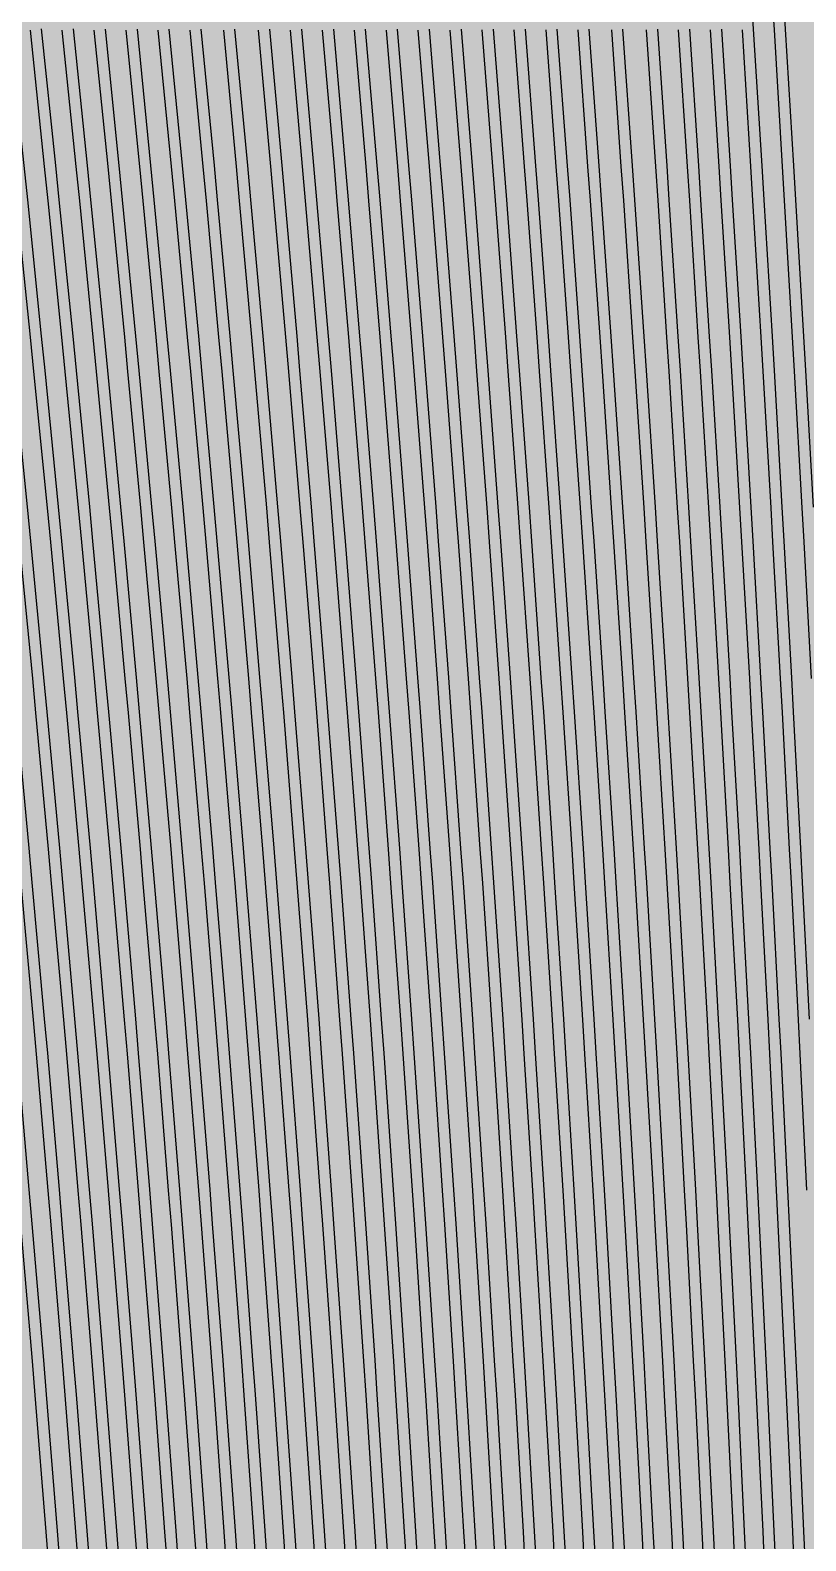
# Model space of a CAD drawing. Header units: metres. Extents: x -7240 to 10960, y -29667 to 1823.
# Drawn here: x 1536.8 to 1678.7, y -16987.4 to -16710.8 of the extents above; entities that cross this region are included whole.
import ezdxf

# ---------------------------------------------------------------- set-up
doc = ezdxf.new("R2010")
doc.units = ezdxf.units.M
doc.layers.add('Metal1', color=4, linetype='CONTINUOUS')
doc.layers.add('Polyimide', color=7, linetype='CONTINUOUS')

msp = doc.modelspace()

# ---------------------------------------------------------------- hatches: boundary and pattern name
at = {"layer": 'Polyimide'}
msp.add_hatch(color=7, dxfattribs=at).paths.add_polyline_path([(4088.45, -11806.89), (4098.72, -11851.21), (4115.58, -11893.47), (4138.63, -11932.7), (4167.35, -11967.99), (4201.08, -11998.53), (4239.03, -12023.62), (4280.35, -12042.68), (4349.18, -12073.73), (4413.2, -12113.76), (4471.26, -12162.04), (4522.3, -12217.69), (4565.39, -12279.7), (4599.74, -12346.94), (4624.73, -12418.19), (4639.91, -12492.16), (4645, -12567.5), (4639.91, -12642.84), (4624.73, -12716.8), (4599.74, -12788.06), (4565.39, -12855.3), (4522.3, -12917.31), (4471.26, -12972.96), (4413.2, -13021.24), (4349.18, -13061.27), (4280.35, -13092.32), (4239.03, -13111.38), (4201.08, -13136.47), (4167.35, -13167.01), (4138.63, -13202.3), (4115.58, -13241.52), (4098.72, -13283.78), (4088.45, -13328.11), (4085, -13373.48), (4085, -13567.5), (4099.45, -13861.55), (4142.64, -14152.77), (4214.18, -14438.35), (4313.36, -14715.55), (4439.24, -14981.69), (4590.59, -15234.21), (4765.97, -15470.68), (4963.68, -15688.82), (5181.82, -15886.53), (5418.29, -16061.91), (5670.81, -16213.26), (5936.95, -16339.14), (6214.15, -16438.32), (6499.73, -16509.85), (6790.95, -16553.05), (7085, -16567.5), (9960.38, -16567.5), (10038.79, -16571.35), (10116.45, -16582.87), (10192.6, -16601.95), (10266.52, -16628.4), (10337.49, -16661.96), (10404.83, -16702.32), (10467.89, -16749.09), (10526.06, -16801.81), (10578.78, -16859.98), (10625.55, -16923.04), (10665.91, -16990.38), (10699.48, -17061.35), (10725.93, -17135.27), (10745, -17211.43), (10756.52, -17289.08), (10760.38, -17367.5), (10760.38, -21957.3), (10721.61, -22012.91), (10685.97, -22070.59), (10653.58, -22130.14), (10624.53, -22191.39), (10598.92, -22254.16), (10576.82, -22318.25), (10558.3, -22383.46), (10543.41, -22449.6), (10532.21, -22516.46), (10524.72, -22583.84), (10520.97, -22651.53), (10520.97, -22719.32), (10524.72, -22787.01), (10532.21, -22854.38), (10543.41, -22921.24), (10558.3, -22987.38), (10576.82, -23052.6), (10598.92, -23116.68), (10624.53, -23179.45), (10653.58, -23240.71), (10685.97, -23300.26), (10721.61, -23357.93), (10760.38, -23413.54), (10760.38, -28667.5), (10756.52, -28745.91), (10745, -28823.57), (10725.93, -28899.73), (10699.48, -28973.65), (10665.91, -29044.62), (10625.55, -29111.96), (10578.78, -29175.01), (10526.06, -29233.19), (10467.89, -29285.91), (10404.83, -29332.68), (10337.49, -29373.04), (10266.52, -29406.6), (10192.6, -29433.05), (10116.45, -29452.13), (10038.79, -29463.65), (9960.38, -29467.5), (-6239.63, -29467.5), (-6318.04, -29463.65), (-6395.7, -29452.13), (-6471.85, -29433.05), (-6545.77, -29406.6), (-6616.74, -29373.04), (-6684.08, -29332.68), (-6747.14, -29285.91), (-6805.31, -29233.19), (-6858.03, -29175.01), (-6904.8, -29111.96), (-6945.16, -29044.62), (-6978.73, -28973.65), (-7005.18, -28899.73), (-7024.25, -28823.57), (-7035.77, -28745.91), (-7039.63, -28667.5), (-7039.63, -23426.32), (-6999.36, -23370.07), (-6962.33, -23311.63), (-6928.66, -23251.2), (-6898.45, -23188.96), (-6871.81, -23125.12), (-6848.81, -23059.88), (-6829.53, -22993.44), (-6814.04, -22926.02), (-6802.37, -22857.83), (-6794.57, -22789.09), (-6790.67, -22720.02), (-6790.67, -22650.84), (-6794.57, -22581.77), (-6802.37, -22513.03), (-6814.04, -22444.84), (-6829.53, -22377.42), (-6848.81, -22310.98), (-6871.81, -22245.74), (-6898.45, -22181.89), (-6928.66, -22119.66), (-6962.33, -22059.22), (-6999.36, -22000.79), (-7039.63, -21944.54), (-7039.63, -17367.5), (-7035.77, -17289.08), (-7024.25, -17211.43), (-7005.18, -17135.27), (-6978.73, -17061.35), (-6945.16, -16990.38), (-6904.8, -16923.04), (-6858.03, -16859.98), (-6805.31, -16801.81), (-6747.14, -16749.09), (-6684.08, -16702.32), (-6616.74, -16661.96), (-6545.77, -16628.4), (-6471.85, -16601.95), (-6395.7, -16582.87), (-6318.04, -16571.35), (-6239.63, -16567.5), (-3334, -16567.5), (-3039.95, -16553.05), (-2748.73, -16509.85), (-2463.15, -16438.32), (-2185.95, -16339.14), (-1919.81, -16213.26), (-1667.29, -16061.91), (-1430.82, -15886.53), (-1212.68, -15688.82), (-1014.97, -15470.68), (-839.59, -15234.21), (-688.24, -14981.69), (-562.36, -14715.55), (-463.18, -14438.35), (-391.64, -14152.77), (-348.45, -13861.55), (-334, -13567.5), (-334, -13373.48), (-337.45, -13328.11), (-347.72, -13283.78), (-364.58, -13241.52), (-387.63, -13202.3), (-416.35, -13167.01), (-450.08, -13136.47), (-488.03, -13111.38), (-529.35, -13092.32), (-529.35, -13092.32), (-598.18, -13061.27), (-662.2, -13021.24), (-720.26, -12972.96), (-771.3, -12917.31), (-814.39, -12855.3), (-848.74, -12788.06), (-873.73, -12716.8), (-888.91, -12642.84), (-894, -12567.5), (-888.91, -12492.16), (-873.73, -12418.19), (-848.74, -12346.94), (-814.39, -12279.7), (-771.3, -12217.69), (-720.26, -12162.04), (-662.2, -12113.76), (-598.18, -12073.73), (-529.35, -12042.68), (-488.03, -12023.62), (-450.08, -11998.53), (-416.35, -11967.99), (-387.63, -11932.7), (-364.58, -11893.47), (-347.72, -11851.21), (-337.45, -11806.89), (-334, -11761.52), (-334, -11074.31), (-337.45, -11028.94), (-347.72, -10984.62), (-364.58, -10942.36), (-387.63, -10903.13), (-416.35, -10867.84), (-450.08, -10837.3), (-488.03, -10812.21), (-529.35, -10793.16), (-529.35, -10793.16), (-598.18, -10762.1), (-662.2, -10722.07), (-720.26, -10673.8), (-771.3, -10618.15), (-814.39, -10556.13), (-848.74, -10488.89), (-873.73, -10417.64), (-888.91, -10343.67), (-894, -10268.33), (-888.91, -10192.99), (-873.73, -10119.03), (-848.74, -10047.77), (-814.39, -9980.53), (-771.3, -9918.52), (-720.26, -9862.87), (-662.2, -9814.59), (-598.18, -9774.56), (-529.35, -9743.51), (-488.03, -9724.45), (-450.08, -9699.36), (-416.35, -9668.82), (-387.63, -9633.53), (-364.58, -9594.31), (-347.72, -9552.05), (-337.45, -9507.72), (-334, -9462.35), (-334, -8775.14), (-337.45, -8729.78), (-347.72, -8685.45), (-364.58, -8643.19), (-387.63, -8603.96), (-416.35, -8568.68), (-450.08, -8538.14), (-488.03, -8513.05), (-529.35, -8493.99), (-529.35, -8493.99), (-598.18, -8462.94), (-662.2, -8422.91), (-720.26, -8374.63), (-771.3, -8318.98), (-814.39, -8256.97), (-848.74, -8189.73), (-873.73, -8118.47), (-888.91, -8044.5), (-894, -7969.17), (-888.91, -7893.83), (-873.73, -7819.86), (-848.74, -7748.61), (-814.39, -7681.36), (-771.3, -7619.35), (-720.26, -7563.7), (-662.2, -7515.42), (-598.18, -7475.4), (-529.35, -7444.34), (-529.35, -7444.34), (-488.03, -7425.28), (-450.08, -7400.2), (-416.35, -7369.66), (-387.63, -7334.37), (-364.58, -7295.14), (-347.72, -7252.88), (-337.45, -7208.56), (-334, -7163.19), (-334, -6475.98), (-337.45, -6430.61), (-347.72, -6386.29), (-364.58, -6344.02), (-387.63, -6304.8), (-416.35, -6269.51), (-450.08, -6238.97), (-488.03, -6213.88), (-529.35, -6194.82), (-529.35, -6194.82), (-598.18, -6163.77), (-662.2, -6123.74), (-720.26, -6075.46), (-771.3, -6019.81), (-814.39, -5957.8), (-848.74, -5890.56), (-873.73, -5819.31), (-888.91, -5745.34), (-894, -5670), (-888.91, -5594.66), (-873.73, -5520.69), (-848.74, -5449.44), (-814.39, -5382.2), (-771.3, -5320.19), (-720.26, -5264.54), (-662.2, -5216.26), (-598.18, -5176.23), (-529.35, -5145.18), (-529.35, -5145.18), (-488.03, -5126.12), (-450.08, -5101.03), (-416.35, -5070.49), (-387.63, -5035.2), (-364.58, -4995.98), (-347.72, -4953.71), (-337.45, -4909.39), (-334, -4864.02), (-334, 380), (-334, 1522.5), (-289, 1522.5), (-288.78, 1515.63), (-288.1, 1508.79), (-286.98, 1502.02), (-285.42, 1495.32), (-283.43, 1488.75), (-281.01, 1482.32), (-278.17, 1476.06), (-274.93, 1470), (-271.3, 1464.17), (-267.3, 1458.58), (-262.94, 1453.27), (-258.25, 1448.25), (-253.23, 1443.56), (-247.92, 1439.2), (-242.33, 1435.2), (-236.5, 1431.57), (-230.44, 1428.33), (-224.18, 1425.49), (-217.75, 1423.07), (-211.18, 1421.08), (-204.48, 1419.52), (-197.71, 1418.4), (-190.87, 1417.72), (-184, 1417.5), (-177.13, 1417.72), (-170.29, 1418.4), (-163.52, 1419.52), (-156.82, 1421.08), (-150.25, 1423.07), (-143.82, 1425.49), (-137.56, 1428.33), (-131.5, 1431.57), (-125.67, 1435.2), (-120.08, 1439.2), (-114.77, 1443.56), (-109.75, 1448.25), (-105.06, 1453.27), (-100.7, 1458.58), (-96.7, 1464.17), (-93.07, 1470), (-89.83, 1476.06), (-86.99, 1482.32), (-84.57, 1488.75), (-82.58, 1495.32), (-81.02, 1502.02), (-79.9, 1508.79), (-79.22, 1515.63), (-79, 1522.5), (1786, 1522.5), (3835, 1522.5), (3835.21, 1529.04), (3835.86, 1535.55), (3836.92, 1542.01), (3838.41, 1548.38), (3840.31, 1554.64), (3842.61, 1560.77), (3845.31, 1566.73), (3848.4, 1572.5), (3851.85, 1578.06), (3855.66, 1583.38), (3859.82, 1588.43), (3864.29, 1593.21), (3869.07, 1597.68), (3874.12, 1601.84), (3879.44, 1605.65), (3885, 1609.1), (3890.77, 1612.19), (3896.73, 1614.89), (3902.86, 1617.19), (3909.12, 1619.09), (3915.49, 1620.58), (3921.95, 1621.64), (3928.46, 1622.29), (3935, 1622.5), (3941.54, 1622.29), (3948.05, 1621.64), (3954.51, 1620.58), (3960.88, 1619.09), (3967.14, 1617.19), (3973.27, 1614.89), (3979.23, 1612.19), (3985, 1609.1), (3990.56, 1605.65), (3995.88, 1601.84), (4000.93, 1597.68), (4005.71, 1593.21), (4010.18, 1588.43), (4014.34, 1583.38), (4018.15, 1578.06), (4021.6, 1572.5), (4024.69, 1566.73), (4027.39, 1560.77), (4029.69, 1554.64), (4031.59, 1548.38), (4033.08, 1542.01), (4034.14, 1535.55), (4034.79, 1529.04), (4035, 1522.5), (4085, 1522.5), (4085, 380), (4085, 330), (4085, -4864.02), (4088.45, -4909.39), (4098.72, -4953.71), (4115.58, -4995.98), (4138.63, -5035.2), (4167.35, -5070.49), (4201.08, -5101.03), (4239.03, -5126.12), (4280.35, -5145.18), (4280.35, -5145.18), (4349.18, -5176.23), (4413.2, -5216.26), (4471.26, -5264.54), (4522.3, -5320.19), (4565.39, -5382.2), (4599.74, -5449.44), (4624.73, -5520.69), (4639.91, -5594.66), (4645, -5670), (4639.91, -5745.34), (4624.73, -5819.31), (4599.74, -5890.56), (4565.39, -5957.8), (4522.3, -6019.81), (4471.26, -6075.46), (4413.2, -6123.74), (4349.18, -6163.77), (4280.35, -6194.82), (4239.03, -6213.88), (4201.08, -6238.97), (4167.35, -6269.51), (4138.63, -6304.8), (4115.58, -6344.02), (4098.72, -6386.29), (4088.45, -6430.61), (4085, -6475.98), (4085, -11761.52), (4088.45, -11806.89)])

# ---------------------------------------------------------------- linework, layer by layer
at = {"layer": 'Metal1'}
for points in [[(1655.92, -16523.2), (1657.84, -16548.19), (1658.31, -16554.45), (1660.17, -16579.44), (1660.62, -16585.69), (1662.41, -16610.68), (1662.85, -16616.93), (1664.59, -16641.92), (1665.01, -16648.17), (1666.68, -16673.17), (1667.09, -16679.42), (1668.71, -16704.41), (1669.1, -16710.66), (1670.66, -16735.65), (1671.04, -16741.9), (1672.54, -16766.9), (1672.9, -16773.15), (1674.34, -16798.14), (1674.7, -16804.39), (1676.08, -16829.38), (1676.42, -16835.63), (1677.75, -16860.63), (1678.07, -16866.88), (1679.35, -16891.87)], [(1679.73, -16829.49), (1678.39, -16804.5), (1678.04, -16798.25), (1676.64, -16773.26), (1676.29, -16767.01), (1674.83, -16742.02), (1674.46, -16735.77), (1672.95, -16710.78), (1672.57, -16704.54), (1671, -16679.55), (1670.6, -16673.3), (1668.98, -16648.31), (1668.56, -16642.06), (1666.88, -16617.07), (1666.45, -16610.82), (1664.71, -16585.83), (1664.27, -16579.58), (1662.47, -16554.59), (1662.01, -16548.34), (1660.15, -16523.35)], [(1662.14, -16523.2), (1664.01, -16548.2), (1664.46, -16554.45), (1666.27, -16579.44), (1666.71, -16585.69), (1668.45, -16610.68), (1668.88, -16616.93), (1670.56, -16641.93), (1670.97, -16648.18), (1672.6, -16673.17), (1673, -16679.42), (1674.56, -16704.41), (1674.95, -16710.66), (1676.46, -16735.66), (1676.83, -16741.91), (1678.28, -16766.9), (1678.64, -16773.15), (1680.04, -16798.14)], [(1540.2, -16991.97), (1539.71, -16985.72), (1537.71, -16960.73), (1537.2, -16954.48), (1535.1, -16929.5), (1534.57, -16923.25), (1532.38, -16898.26), (1531.82, -16892.01), (1529.53, -16867.02), (1528.94, -16860.77), (1526.56, -16835.79), (1525.95, -16829.54), (1523.46, -16804.55), (1522.83, -16798.3), (1520.24, -16773.31), (1519.58, -16767.06), (1516.9, -16742.08), (1516.21, -16735.82), (1513.42, -16710.84)], [(1515.41, -16710.62), (1518.2, -16735.6), (1518.89, -16741.86), (1521.57, -16766.85), (1522.23, -16773.11), (1524.82, -16798.09), (1525.45, -16804.35), (1527.94, -16829.34), (1528.55, -16835.59), (1530.94, -16860.58), (1531.52, -16866.84), (1533.81, -16891.83), (1534.37, -16898.08), (1536.56, -16923.07), (1537.1, -16929.33), (1539.19, -16954.32), (1539.7, -16960.57), (1541.7, -16985.56), (1542.19, -16991.82)], [(1545.62, -16991.97), (1545.14, -16985.72), (1543.17, -16960.73), (1542.67, -16954.48), (1540.61, -16929.5), (1540.08, -16923.25), (1537.92, -16898.26), (1537.37, -16892.01), (1535.12, -16867.02), (1534.54, -16860.77), (1532.2, -16835.78), (1531.6, -16829.53), (1529.15, -16804.55), (1528.53, -16798.3), (1525.98, -16773.31), (1525.33, -16767.06), (1522.69, -16742.07), (1522.01, -16735.82), (1519.27, -16710.84)], [(1521.26, -16710.62), (1524, -16735.61), (1524.68, -16741.86), (1527.32, -16766.85), (1527.97, -16773.11), (1530.52, -16798.1), (1531.14, -16804.35), (1533.59, -16829.34), (1534.19, -16835.6), (1536.54, -16860.59), (1537.11, -16866.84), (1539.36, -16891.83), (1539.92, -16898.08), (1542.07, -16923.08), (1542.6, -16929.33), (1544.66, -16954.32), (1545.17, -16960.57), (1547.13, -16985.56), (1547.61, -16991.82)], [(1551.04, -16991.97), (1550.57, -16985.72), (1548.63, -16960.73), (1548.14, -16954.48), (1546.11, -16929.49), (1545.59, -16923.24), (1543.47, -16898.26), (1542.93, -16892.01), (1540.71, -16867.02), (1540.14, -16860.77), (1537.83, -16835.78), (1537.24, -16829.53), (1534.84, -16804.55), (1534.22, -16798.3), (1531.72, -16773.31), (1531.08, -16767.06), (1528.48, -16742.07), (1527.82, -16735.82), (1525.11, -16710.84)], [(1527.1, -16710.62), (1529.8, -16735.61), (1530.47, -16741.86), (1533.07, -16766.85), (1533.71, -16773.11), (1536.21, -16798.1), (1536.83, -16804.35), (1539.24, -16829.34), (1539.83, -16835.6), (1542.14, -16860.59), (1542.7, -16866.84), (1544.92, -16891.83), (1545.46, -16898.09), (1547.58, -16923.08), (1548.1, -16929.33), (1550.13, -16954.32), (1550.63, -16960.57), (1552.56, -16985.57), (1553.04, -16991.82)], [(1556.46, -16991.97), (1556, -16985.72), (1554.09, -16960.73), (1553.61, -16954.48), (1551.61, -16929.49), (1551.1, -16923.24), (1549.01, -16898.26), (1548.48, -16892.01), (1546.3, -16867.02), (1545.75, -16860.77), (1543.47, -16835.78), (1542.89, -16829.53), (1540.53, -16804.54), (1539.92, -16798.29), (1537.46, -16773.31), (1536.83, -16767.06), (1534.27, -16742.07), (1533.62, -16735.82), (1530.96, -16710.83)], [(1532.95, -16710.62), (1535.61, -16735.61), (1536.26, -16741.87), (1538.82, -16766.85), (1539.45, -16773.11), (1541.91, -16798.1), (1542.52, -16804.35), (1544.88, -16829.34), (1545.46, -16835.6), (1547.74, -16860.59), (1548.29, -16866.84), (1550.47, -16891.83), (1551.01, -16898.09), (1553.09, -16923.08), (1553.61, -16929.33), (1555.6, -16954.32), (1556.09, -16960.58), (1557.99, -16985.57), (1558.46, -16991.82)], [(1561.89, -16991.97), (1561.43, -16985.72), (1559.56, -16960.73), (1559.08, -16954.48), (1557.11, -16929.49), (1556.61, -16923.24), (1554.56, -16898.25), (1554.04, -16892), (1551.89, -16867.02), (1551.35, -16860.77), (1549.11, -16835.78), (1548.54, -16829.53), (1546.21, -16804.54), (1545.62, -16798.29), (1543.2, -16773.31), (1542.58, -16767.05), (1540.06, -16742.07), (1539.42, -16735.82), (1536.81, -16710.83)], [(1538.79, -16710.62), (1541.41, -16735.61), (1542.05, -16741.87), (1544.57, -16766.86), (1545.19, -16773.11), (1547.61, -16798.1), (1548.2, -16804.36), (1550.53, -16829.35), (1551.1, -16835.6), (1553.34, -16860.59), (1553.89, -16866.84), (1556.03, -16891.83), (1556.55, -16898.09), (1558.61, -16923.08), (1559.11, -16929.33), (1561.07, -16954.32), (1561.55, -16960.58), (1563.42, -16985.57), (1563.88, -16991.82)], [(1567.31, -16991.96), (1566.86, -16985.71), (1565.02, -16960.73), (1564.55, -16954.48), (1562.62, -16929.49), (1562.12, -16923.24), (1560.11, -16898.25), (1559.59, -16892), (1557.48, -16867.02), (1556.95, -16860.77), (1554.75, -16835.78), (1554.19, -16829.53), (1551.9, -16804.54), (1551.32, -16798.29), (1548.93, -16773.3), (1548.33, -16767.05), (1545.85, -16742.07), (1545.22, -16735.82), (1542.65, -16710.83)], [(1544.64, -16710.62), (1547.21, -16735.61), (1547.84, -16741.87), (1550.32, -16766.86), (1550.92, -16773.11), (1553.31, -16798.1), (1553.89, -16804.36), (1556.18, -16829.35), (1556.74, -16835.6), (1558.94, -16860.59), (1559.48, -16866.85), (1561.58, -16891.84), (1562.1, -16898.09), (1564.12, -16923.08), (1564.61, -16929.33), (1566.54, -16954.33), (1567.01, -16960.58), (1568.85, -16985.57), (1569.3, -16991.82)], [(1572.73, -16991.96), (1572.29, -16985.71), (1570.48, -16960.73), (1570.02, -16954.48), (1568.12, -16929.49), (1567.63, -16923.24), (1565.65, -16898.25), (1565.15, -16892), (1563.07, -16867.01), (1562.55, -16860.76), (1560.39, -16835.78), (1559.84, -16829.53), (1557.59, -16804.54), (1557.01, -16798.29), (1554.67, -16773.3), (1554.07, -16767.05), (1551.64, -16742.07), (1551.02, -16735.81), (1548.5, -16710.83)], [(1550.49, -16710.63), (1553.01, -16735.62), (1553.63, -16741.87), (1556.07, -16766.86), (1556.66, -16773.11), (1559, -16798.1), (1559.58, -16804.36), (1561.83, -16829.35), (1562.38, -16835.6), (1564.54, -16860.59), (1565.07, -16866.85), (1567.14, -16891.84), (1567.65, -16898.09), (1569.63, -16923.08), (1570.11, -16929.34), (1572.01, -16954.33), (1572.47, -16960.58), (1574.28, -16985.57), (1574.73, -16991.82)], [(1578.15, -16991.96), (1577.72, -16985.71), (1575.94, -16960.72), (1575.49, -16954.47), (1573.62, -16929.49), (1573.15, -16923.24), (1571.2, -16898.25), (1570.7, -16892), (1568.67, -16867.01), (1568.15, -16860.76), (1566.02, -16835.77), (1565.48, -16829.52), (1563.27, -16804.54), (1562.71, -16798.29), (1560.41, -16773.3), (1559.82, -16767.05), (1557.43, -16742.06), (1556.82, -16735.81), (1554.34, -16710.83)], [(1556.33, -16710.63), (1558.81, -16735.62), (1559.42, -16741.87), (1561.81, -16766.86), (1562.4, -16773.12), (1564.7, -16798.11), (1565.26, -16804.36), (1567.48, -16829.35), (1568.02, -16835.6), (1570.14, -16860.59), (1570.66, -16866.85), (1572.69, -16891.84), (1573.19, -16898.09), (1575.14, -16923.08), (1575.62, -16929.34), (1577.48, -16954.33), (1577.94, -16960.58), (1579.71, -16985.57), (1580.15, -16991.82)], [(1583.58, -16991.96), (1583.15, -16985.71), (1581.4, -16960.72), (1580.96, -16954.47), (1579.13, -16929.49), (1578.66, -16923.24), (1576.74, -16898.25), (1576.25, -16892), (1574.26, -16867.01), (1573.75, -16860.76), (1571.66, -16835.77), (1571.13, -16829.52), (1568.96, -16804.54), (1568.41, -16798.29), (1566.15, -16773.3), (1565.57, -16767.05), (1563.22, -16742.06), (1562.63, -16735.81), (1560.19, -16710.82)], [(1562.18, -16710.63), (1564.62, -16735.62), (1565.22, -16741.87), (1567.56, -16766.86), (1568.14, -16773.12), (1570.4, -16798.11), (1570.95, -16804.36), (1573.12, -16829.35), (1573.66, -16835.61), (1575.74, -16860.6), (1576.25, -16866.85), (1578.25, -16891.84), (1578.74, -16898.09), (1580.65, -16923.08), (1581.12, -16929.34), (1582.95, -16954.33), (1583.4, -16960.58), (1585.14, -16985.57), (1585.57, -16991.83)], [(1589, -16991.96), (1588.58, -16985.71), (1586.86, -16960.72), (1586.42, -16954.47), (1584.63, -16929.48), (1584.17, -16923.23), (1582.29, -16898.25), (1581.81, -16892), (1579.85, -16867.01), (1579.35, -16860.76), (1577.3, -16835.77), (1576.78, -16829.52), (1574.65, -16804.53), (1574.1, -16798.28), (1571.89, -16773.3), (1571.32, -16767.05), (1569.02, -16742.06), (1568.43, -16735.81), (1566.03, -16710.82)], [(1568.03, -16710.63), (1570.42, -16735.62), (1571.01, -16741.87), (1573.31, -16766.86), (1573.88, -16773.12), (1576.1, -16798.11), (1576.64, -16804.36), (1578.77, -16829.35), (1579.29, -16835.61), (1581.34, -16860.6), (1581.84, -16866.85), (1583.8, -16891.84), (1584.28, -16898.09), (1586.16, -16923.09), (1586.62, -16929.34), (1588.42, -16954.33), (1588.86, -16960.58), (1590.57, -16985.57), (1590.99, -16991.83)], [(1594.58, -16991.96), (1594.17, -16985.71), (1592.5, -16960.72), (1592.07, -16954.47), (1590.32, -16929.48), (1589.87, -16923.23), (1588.04, -16898.24), (1587.57, -16891.99), (1585.66, -16867.01), (1585.17, -16860.76), (1583.18, -16835.77), (1582.67, -16829.52), (1580.59, -16804.53), (1580.06, -16798.28), (1577.9, -16773.29), (1577.35, -16767.04), (1575.1, -16742.06), (1574.53, -16735.81), (1572.2, -16710.82)], [(1574.19, -16710.63), (1576.52, -16735.62), (1577.09, -16741.88), (1579.34, -16766.87), (1579.89, -16773.12), (1582.05, -16798.11), (1582.58, -16804.36), (1584.66, -16829.36), (1585.17, -16835.61), (1587.17, -16860.6), (1587.65, -16866.85), (1589.57, -16891.84), (1590.04, -16898.1), (1591.87, -16923.09), (1592.31, -16929.34), (1594.07, -16954.33), (1594.49, -16960.58), (1596.17, -16985.58), (1596.57, -16991.83)], [(1600.26, -16991.96), (1599.87, -16985.71), (1598.25, -16960.72), (1597.83, -16954.47), (1596.14, -16929.48), (1595.7, -16923.23), (1593.93, -16898.24), (1593.47, -16891.99), (1591.62, -16867), (1591.15, -16860.75), (1589.21, -16835.77), (1588.72, -16829.52), (1586.71, -16804.53), (1586.19, -16798.28), (1584.1, -16773.29), (1583.57, -16767.04), (1581.39, -16742.05), (1580.83, -16735.8), (1578.57, -16710.82)], [(1580.56, -16710.63), (1582.82, -16735.63), (1583.38, -16741.88), (1585.56, -16766.87), (1586.09, -16773.12), (1588.19, -16798.11), (1588.7, -16804.37), (1590.71, -16829.36), (1591.21, -16835.61), (1593.14, -16860.6), (1593.62, -16866.85), (1595.47, -16891.85), (1595.92, -16898.1), (1597.7, -16923.09), (1598.13, -16929.34), (1599.83, -16954.33), (1600.24, -16960.59), (1601.86, -16985.58), (1602.26, -16991.83)], [(1605.69, -16991.95), (1605.3, -16985.7), (1603.71, -16960.72), (1603.3, -16954.47), (1601.64, -16929.48), (1601.21, -16923.23), (1599.47, -16898.24), (1599.03, -16891.99), (1597.21, -16867), (1596.75, -16860.75), (1594.85, -16835.77), (1594.37, -16829.52), (1592.39, -16804.53), (1591.89, -16798.28), (1589.84, -16773.29), (1589.31, -16767.04), (1587.18, -16742.05), (1586.63, -16735.8), (1584.42, -16710.81)], [(1586.41, -16710.64), (1588.63, -16735.63), (1589.17, -16741.88), (1591.31, -16766.87), (1591.83, -16773.12), (1593.88, -16798.12), (1594.39, -16804.37), (1596.36, -16829.36), (1596.85, -16835.61), (1598.74, -16860.6), (1599.21, -16866.86), (1601.02, -16891.85), (1601.47, -16898.1), (1603.21, -16923.09), (1603.63, -16929.34), (1605.3, -16954.34), (1605.71, -16960.59), (1607.29, -16985.58), (1607.68, -16991.83)], [(1611.11, -16991.95), (1610.73, -16985.7), (1609.17, -16960.71), (1608.77, -16954.47), (1607.14, -16929.48), (1606.72, -16923.23), (1605.02, -16898.24), (1604.58, -16891.99), (1602.8, -16867), (1602.35, -16860.75), (1600.49, -16835.76), (1600.02, -16829.51), (1598.08, -16804.53), (1597.59, -16798.28), (1595.58, -16773.29), (1595.06, -16767.04), (1592.97, -16742.05), (1592.44, -16735.8), (1590.26, -16710.81)], [(1592.26, -16710.64), (1594.43, -16735.63), (1594.96, -16741.88), (1597.05, -16766.87), (1597.57, -16773.13), (1599.58, -16798.12), (1600.08, -16804.37), (1602.01, -16829.36), (1602.48, -16835.61), (1604.34, -16860.61), (1604.8, -16866.86), (1606.58, -16891.85), (1607.01, -16898.1), (1608.72, -16923.09), (1609.14, -16929.34), (1610.77, -16954.34), (1611.17, -16960.59), (1612.72, -16985.58), (1613.1, -16991.83)], [(1616.53, -16991.95), (1616.16, -16985.7), (1614.63, -16960.71), (1614.24, -16954.46), (1612.64, -16929.48), (1612.24, -16923.23), (1610.57, -16898.24), (1610.14, -16891.99), (1608.39, -16867), (1607.95, -16860.75), (1606.13, -16835.76), (1605.66, -16829.51), (1603.77, -16804.52), (1603.28, -16798.27), (1601.31, -16773.29), (1600.81, -16767.04), (1598.76, -16742.05), (1598.24, -16735.8), (1596.11, -16710.81)], [(1598.1, -16710.64), (1600.23, -16735.63), (1600.75, -16741.88), (1602.8, -16766.87), (1603.31, -16773.13), (1605.28, -16798.12), (1605.76, -16804.37), (1607.66, -16829.36), (1608.12, -16835.62), (1609.94, -16860.61), (1610.39, -16866.86), (1612.13, -16891.85), (1612.56, -16898.1), (1614.23, -16923.09), (1614.64, -16929.35), (1616.24, -16954.34), (1616.63, -16960.59), (1618.15, -16985.58), (1618.53, -16991.83)], [(1621.95, -16991.95), (1621.59, -16985.7), (1620.09, -16960.71), (1619.71, -16954.46), (1618.15, -16929.47), (1617.75, -16923.22), (1616.11, -16898.24), (1615.69, -16891.99), (1613.98, -16867), (1613.55, -16860.75), (1611.77, -16835.76), (1611.31, -16829.51), (1609.46, -16804.52), (1608.98, -16798.27), (1607.05, -16773.28), (1606.56, -16767.03), (1604.55, -16742.05), (1604.04, -16735.8), (1601.96, -16710.81)], [(1603.95, -16710.64), (1606.03, -16735.63), (1606.54, -16741.89), (1608.55, -16766.88), (1609.04, -16773.13), (1610.98, -16798.12), (1611.45, -16804.37), (1613.31, -16829.36), (1613.76, -16835.62), (1615.54, -16860.61), (1615.98, -16866.86), (1617.69, -16891.85), (1618.11, -16898.1), (1619.74, -16923.1), (1620.14, -16929.35), (1621.71, -16954.34), (1622.09, -16960.59), (1623.58, -16985.58), (1623.95, -16991.83)], [(1627.37, -16991.95), (1627.02, -16985.7), (1625.56, -16960.71), (1625.18, -16954.46), (1623.65, -16929.47), (1623.26, -16923.22), (1621.66, -16898.23), (1621.25, -16891.99), (1619.58, -16867), (1619.15, -16860.75), (1617.4, -16835.76), (1616.96, -16829.51), (1615.14, -16804.52), (1614.68, -16798.27), (1612.79, -16773.28), (1612.31, -16767.03), (1610.34, -16742.05), (1609.84, -16735.8), (1607.8, -16710.81)], [(1609.79, -16710.64), (1611.83, -16735.63), (1612.34, -16741.89), (1614.3, -16766.88), (1614.78, -16773.13), (1616.67, -16798.12), (1617.14, -16804.37), (1618.95, -16829.37), (1619.4, -16835.62), (1621.14, -16860.61), (1621.57, -16866.86), (1623.24, -16891.85), (1623.65, -16898.11), (1625.25, -16923.1), (1625.65, -16929.35), (1627.18, -16954.34), (1627.55, -16960.59), (1629.01, -16985.58), (1629.37, -16991.84)], [(1632.8, -16991.95), (1632.45, -16985.7), (1631.02, -16960.71), (1630.65, -16954.46), (1629.15, -16929.47), (1628.77, -16923.22), (1627.2, -16898.23), (1626.8, -16891.98), (1625.17, -16866.99), (1624.75, -16860.75), (1623.04, -16835.76), (1622.61, -16829.51), (1620.83, -16804.52), (1620.38, -16798.27), (1618.53, -16773.28), (1618.06, -16767.03), (1616.13, -16742.04), (1615.64, -16735.79), (1613.65, -16710.81)], [(1615.64, -16710.64), (1617.64, -16735.64), (1618.13, -16741.89), (1620.05, -16766.88), (1620.52, -16773.13), (1622.37, -16798.12), (1622.82, -16804.38), (1624.6, -16829.37), (1625.04, -16835.62), (1626.74, -16860.61), (1627.16, -16866.86), (1628.8, -16891.85), (1629.2, -16898.11), (1630.77, -16923.1), (1631.15, -16929.35), (1632.65, -16954.34), (1633.01, -16960.59), (1634.44, -16985.59), (1634.79, -16991.84)], [(1638.22, -16991.95), (1637.88, -16985.7), (1636.48, -16960.71), (1636.12, -16954.46), (1634.66, -16929.47), (1634.28, -16923.22), (1632.75, -16898.23), (1632.36, -16891.98), (1630.76, -16866.99), (1630.35, -16860.74), (1628.68, -16835.76), (1628.25, -16829.51), (1626.52, -16804.52), (1626.07, -16798.27), (1624.26, -16773.28), (1623.8, -16767.03), (1621.92, -16742.04), (1621.44, -16735.79), (1619.49, -16710.8)], [(1621.49, -16710.65), (1623.44, -16735.64), (1623.92, -16741.89), (1625.8, -16766.88), (1626.26, -16773.13), (1628.07, -16798.13), (1628.51, -16804.38), (1630.25, -16829.37), (1630.68, -16835.62), (1632.34, -16860.61), (1632.75, -16866.86), (1634.35, -16891.86), (1634.75, -16898.11), (1636.28, -16923.1), (1636.65, -16929.35), (1638.12, -16954.34), (1638.48, -16960.59), (1639.87, -16985.59), (1640.22, -16991.84)], [(1643.64, -16991.94), (1643.31, -16985.7), (1641.94, -16960.71), (1641.59, -16954.46), (1640.16, -16929.47), (1639.79, -16923.22), (1638.3, -16898.23), (1637.91, -16891.98), (1636.35, -16866.99), (1635.95, -16860.74), (1634.32, -16835.75), (1633.9, -16829.5), (1632.2, -16804.52), (1631.77, -16798.27), (1630, -16773.28), (1629.55, -16767.03), (1627.71, -16742.04), (1627.25, -16735.79), (1625.34, -16710.8)], [(1627.33, -16710.65), (1629.24, -16735.64), (1629.71, -16741.89), (1631.55, -16766.88), (1632, -16773.14), (1633.77, -16798.13), (1634.2, -16804.38), (1635.9, -16829.37), (1636.31, -16835.62), (1637.95, -16860.61), (1638.34, -16866.87), (1639.91, -16891.86), (1640.29, -16898.11), (1641.79, -16923.1), (1642.16, -16929.35), (1643.59, -16954.34), (1643.94, -16960.6), (1645.3, -16985.59), (1645.64, -16991.84)], [(1649.06, -16991.94), (1648.74, -16985.69), (1647.4, -16960.71), (1647.06, -16954.46), (1645.66, -16929.47), (1645.3, -16923.22), (1643.84, -16898.23), (1643.47, -16891.98), (1641.94, -16866.99), (1641.55, -16860.74), (1639.96, -16835.75), (1639.55, -16829.5), (1637.89, -16804.51), (1637.47, -16798.26), (1635.74, -16773.28), (1635.3, -16767.03), (1633.51, -16742.04), (1633.05, -16735.79), (1631.19, -16710.8)], [(1633.18, -16710.65), (1635.04, -16735.64), (1635.5, -16741.89), (1637.3, -16766.88), (1637.74, -16773.14), (1639.46, -16798.13), (1639.89, -16804.38), (1641.55, -16829.37), (1641.95, -16835.62), (1643.55, -16860.62), (1643.94, -16866.87), (1645.46, -16891.86), (1645.84, -16898.11), (1647.3, -16923.1), (1647.66, -16929.35), (1649.06, -16954.35), (1649.4, -16960.6), (1650.73, -16985.59), (1651.06, -16991.84)], [(1654.49, -16991.94), (1654.17, -16985.69), (1652.86, -16960.7), (1652.53, -16954.46), (1651.16, -16929.47), (1650.82, -16923.22), (1649.39, -16898.23), (1649.02, -16891.98), (1647.53, -16866.99), (1647.15, -16860.74), (1645.59, -16835.75), (1645.2, -16829.5), (1643.58, -16804.51), (1643.16, -16798.26), (1641.48, -16773.27), (1641.05, -16767.02), (1639.3, -16742.04), (1638.85, -16735.79), (1637.03, -16710.8)], [(1639.03, -16710.65), (1640.85, -16735.64), (1641.29, -16741.89), (1643.04, -16766.89), (1643.47, -16773.14), (1645.16, -16798.13), (1645.57, -16804.38), (1647.19, -16829.37), (1647.59, -16835.62), (1649.15, -16860.62), (1649.53, -16866.87), (1651.02, -16891.86), (1651.38, -16898.11), (1652.81, -16923.1), (1653.16, -16929.35), (1654.53, -16954.35), (1654.86, -16960.6), (1656.16, -16985.59), (1656.48, -16991.84)], [(1660.07, -16991.94), (1659.76, -16985.69), (1658.5, -16960.7), (1658.18, -16954.45), (1656.86, -16929.46), (1656.52, -16923.21), (1655.14, -16898.22), (1654.78, -16891.98), (1653.34, -16866.99), (1652.98, -16860.74), (1651.47, -16835.75), (1651.09, -16829.5), (1649.52, -16804.51), (1649.12, -16798.26), (1647.49, -16773.27), (1647.08, -16767.02), (1645.38, -16742.03), (1644.95, -16735.78), (1643.19, -16710.8)], [(1645.19, -16710.65), (1646.95, -16735.65), (1647.38, -16741.9), (1649.07, -16766.89), (1649.49, -16773.14), (1651.12, -16798.13), (1651.52, -16804.38), (1653.08, -16829.38), (1653.47, -16835.63), (1654.97, -16860.62), (1655.34, -16866.87), (1656.78, -16891.86), (1657.13, -16898.11), (1658.52, -16923.11), (1658.85, -16929.36), (1660.17, -16954.35), (1660.5, -16960.6), (1661.76, -16985.59), (1662.06, -16991.84)], [(1665.75, -16991.94), (1665.46, -16985.69), (1664.25, -16960.7), (1663.94, -16954.45), (1662.67, -16929.46), (1662.35, -16923.21), (1661.02, -16898.22), (1660.69, -16891.97), (1659.3, -16866.98), (1658.95, -16860.74), (1657.51, -16835.75), (1657.14, -16829.5), (1655.64, -16804.51), (1655.26, -16798.26), (1653.69, -16773.27), (1653.29, -16767.02), (1651.67, -16742.03), (1651.26, -16735.78), (1649.57, -16710.79)], [(1651.56, -16710.66), (1653.25, -16735.65), (1653.67, -16741.9), (1655.29, -16766.89), (1655.69, -16773.14), (1657.25, -16798.13), (1657.63, -16804.39), (1659.14, -16829.38), (1659.51, -16835.63), (1660.95, -16860.62), (1661.3, -16866.87), (1662.68, -16891.86), (1663.02, -16898.12), (1664.35, -16923.11), (1664.67, -16929.36), (1665.94, -16954.35), (1666.25, -16960.6), (1667.45, -16985.59), (1667.75, -16991.84)], [(1671.17, -16991.94), (1670.89, -16985.69), (1669.71, -16960.7), (1669.41, -16954.45), (1668.18, -16929.46), (1667.86, -16923.21), (1666.57, -16898.22), (1666.24, -16891.97), (1664.89, -16866.98), (1664.55, -16860.73), (1663.15, -16835.74), (1662.79, -16829.5), (1661.33, -16804.51), (1660.95, -16798.26), (1659.43, -16773.27), (1659.04, -16767.02), (1657.46, -16742.03), (1657.06, -16735.78), (1655.41, -16710.79)], [(1657.41, -16710.66), (1659.05, -16735.65), (1659.46, -16741.9), (1661.04, -16766.89), (1661.43, -16773.14), (1662.95, -16798.14), (1663.32, -16804.39), (1664.78, -16829.38), (1665.14, -16835.63), (1666.55, -16860.62), (1666.89, -16866.87), (1668.24, -16891.87), (1668.57, -16898.12), (1669.86, -16923.11), (1670.17, -16929.36), (1671.41, -16954.35), (1671.71, -16960.6), (1672.88, -16985.6), (1673.17, -16991.85)], [(1676.6, -16991.94), (1676.32, -16985.69), (1675.17, -16960.7), (1674.88, -16954.45), (1673.68, -16929.46), (1673.37, -16923.21), (1672.12, -16898.22), (1671.8, -16891.97), (1670.49, -16866.98), (1670.15, -16860.73), (1668.78, -16835.74), (1668.44, -16829.49), (1667.01, -16804.5), (1666.65, -16798.26), (1665.17, -16773.27), (1664.79, -16767.02), (1663.25, -16742.03), (1662.86, -16735.78), (1661.26, -16710.79)], [(1663.26, -16710.66), (1664.86, -16735.65), (1665.25, -16741.9), (1666.79, -16766.89), (1667.16, -16773.15), (1668.65, -16798.14), (1669.01, -16804.39), (1670.43, -16829.38), (1670.78, -16835.63), (1672.15, -16860.62), (1672.48, -16866.88), (1673.79, -16891.87), (1674.11, -16898.12), (1675.37, -16923.11), (1675.68, -16929.36), (1676.88, -16954.35), (1677.17, -16960.6), (1678.31, -16985.6), (1678.59, -16991.85)], [(1678.88, -16923.21), (1677.66, -16898.22), (1677.35, -16891.97), (1676.08, -16866.98), (1675.75, -16860.73), (1674.42, -16835.74), (1674.08, -16829.49), (1672.7, -16804.5), (1672.35, -16798.25), (1670.91, -16773.26), (1670.54, -16767.01), (1669.04, -16742.03), (1668.66, -16735.78), (1667.11, -16710.79)]]:
    msp.add_lwpolyline(points, dxfattribs=at)

doc.saveas('drawing.dxf')
